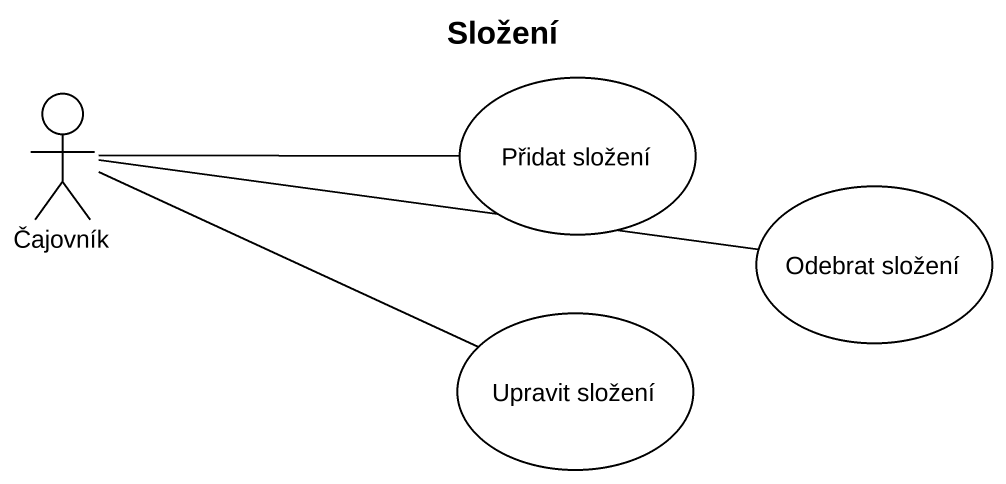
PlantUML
@startuml
title Složení
actor Čajovník
usecase "Přidat složení" as Přidat_složení
usecase "Odebrat složení" as Odebrat_složení
usecase "Upravit složení" as Upravit_složení
Čajovník -right- Přidat_složení
Čajovník -right- Odebrat_složení
Čajovník -right- Upravit_složení
@enduml
